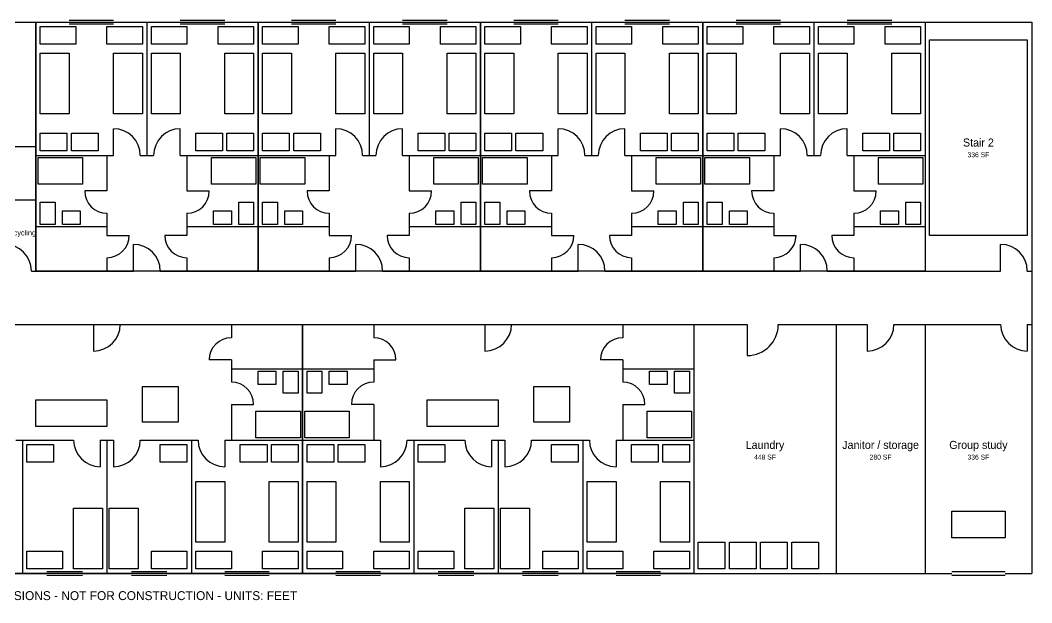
# Model space of a CAD drawing. Extents: x 0 to 252, y -65 to 0.
# Drawn here: x 138.2 to 252, y -65.3 to 0.2 of the extents above; entities that cross this region are included whole.
import ezdxf
from ezdxf.enums import TextEntityAlignment as Align

# ---------------------------------------------------------------- set-up
doc = ezdxf.new("R2010")
doc.units = 0
for name, color, linetype in [('DOORS', 1, 'CONTINUOUS'), ('FIXTURES', 4, 'CONTINUOUS'), ('FURNITURE', 8, 'CONTINUOUS'), ('MODULES', 6, 'CONTINUOUS'), ('TEXT', 7, 'CONTINUOUS'), ('WALLS', 7, 'CONTINUOUS'), ('WALLS-EXT', 7, 'CONTINUOUS'), ('WINDOWS', 5, 'CONTINUOUS')]:
    doc.layers.add(name, color=color, linetype=linetype)

msp = doc.modelspace()

# ---------------------------------------------------------------- linework, layer by layer
at = {"layer": 'DOORS'}
for p, q in [((148.75, -15), (148.75, -12)), ((156.25, -15), (156.25, -12)), ((173.75, -15), (173.75, -12)), ((181.25, -15), (181.25, -12)), ((198.75, -15), (198.75, -12)), ((206.25, -15), (206.25, -12)), ((223.75, -15), (223.75, -12)), ((231.25, -15), (231.25, -12)), ((148, -19), (145.5, -19)), ((157, -19), (159.5, -19)), ((173, -19), (170.5, -19)), ((182, -19), (184.5, -19)), ((198, -19), (195.5, -19)), ((207, -19), (209.5, -19)), ((223, -19), (220.5, -19)), ((232, -19), (234.5, -19)), ((148, -24), (150.5, -24)), ((151, -28), (151, -25)), ((157, -24), (154.5, -24)), ((173, -24), (175.5, -24)), ((176, -28), (176, -25)), ((182, -24), (179.5, -24)), ((198, -24), (200.5, -24)), ((201, -28), (201, -25)), ((207, -24), (204.5, -24)), ((223, -24), (225.5, -24)), ((226, -28), (226, -25)), ((232, -24), (229.5, -24)), ((248.5, -28), (248.5, -25)), ((146.5, -34), (146.5, -37)), ((190.5, -34), (190.5, -37)), ((220, -34), (220, -37.5)), ((233.5, -34), (233.5, -37)), ((251.5, -34), (251.5, -37)), ((162, -38), (159.5, -38)), ((178, -38), (180.5, -38)), ((206, -38), (203.5, -38)), ((162, -43), (164.5, -43)), ((178, -43), (175.5, -43)), ((206, -43), (208.5, -43)), ((147.25, -47), (147.25, -50)), ((148.75, -47), (148.75, -50)), ((161.25, -47), (161.25, -50)), ((178.75, -47), (178.75, -50)), ((191.25, -47), (191.25, -50)), ((192.75, -47), (192.75, -50)), ((205.25, -47), (205.25, -50))]:
    msp.add_line(p, q, dxfattribs=at)
for centre, radius, start, end in [((148.75, -15), 3, 0, 90), ((156.25, -15), 3, 90, 180), ((173.75, -15), 3, 0, 90), ((181.25, -15), 3, 90, 180), ((198.75, -15), 3, 0, 90), ((206.25, -15), 3, 90, 180), ((223.75, -15), 3, 0, 90), ((231.25, -15), 3, 90, 180), ((148, -19), 2.5, 180, 270), ((157, -19), 2.5, 270, 0), ((173, -19), 2.5, 180, 270), ((182, -19), 2.5, 270, 0), ((198, -19), 2.5, 180, 270), ((207, -19), 2.5, 270, 0), ((223, -19), 2.5, 180, 270), ((232, -19), 2.5, 270, 0), ((136.5, -28), 3, 0, 90), ((148, -24), 2.5, 270, 0), ((151, -28), 3, 0, 90), ((157, -24), 2.5, 180, 270), ((173, -24), 2.5, 270, 0), ((176, -28), 3, 0, 90), ((182, -24), 2.5, 180, 270), ((198, -24), 2.5, 270, 0), ((201, -28), 3, 0, 90), ((207, -24), 2.5, 180, 270), ((223, -24), 2.5, 270, 0), ((226, -28), 3, 0, 90), ((232, -24), 2.5, 180, 270), ((248.5, -28), 3, 0, 90), ((146.5, -34), 3, 270, 0), ((190.5, -34), 3, 270, 0), ((220, -34), 3.5, 270, 0), ((233.5, -34), 3, 270, 0), ((251.5, -34), 3, 180, 270), ((162, -38), 2.5, 90, 180), ((178, -38), 2.5, 0, 90), ((206, -38), 2.5, 90, 180), ((162, -43), 2.5, 0, 90), ((178, -43), 2.5, 90, 180), ((206, -43), 2.5, 0, 90), ((147.25, -47), 3, 180, 270), ((148.75, -47), 3, 270, 0), ((161.25, -47), 3, 180, 270), ((178.75, -47), 3, 270, 0), ((191.25, -47), 3, 180, 270), ((192.75, -47), 3, 270, 0), ((205.25, -47), 3, 180, 270)]:
    msp.add_arc(centre, radius, start, end, dxfattribs=at)
at = {"layer": 'FIXTURES'}
for p, q in [((240.5, -2), (251.5, -2)), ((240.5, -24), (240.5, -2)), ((251.5, -2), (251.5, -24)), ((140.25, -15.25), (145.25, -15.25)), ((140.25, -18.25), (140.25, -15.25)), ((145.25, -15.25), (145.25, -18.25)), ((159.75, -15.25), (164.75, -15.25)), ((159.75, -18.25), (159.75, -15.25)), ((164.75, -15.25), (164.75, -18.25)), ((165.25, -15.25), (170.25, -15.25)), ((165.25, -18.25), (165.25, -15.25)), ((170.25, -15.25), (170.25, -18.25)), ((184.75, -15.25), (189.75, -15.25)), ((184.75, -18.25), (184.75, -15.25)), ((189.75, -15.25), (189.75, -18.25)), ((190.25, -15.25), (195.25, -15.25)), ((190.25, -18.25), (190.25, -15.25)), ((195.25, -15.25), (195.25, -18.25)), ((209.75, -15.25), (214.75, -15.25)), ((209.75, -18.25), (209.75, -15.25)), ((214.75, -15.25), (214.75, -18.25)), ((215.25, -15.25), (220.25, -15.25)), ((215.25, -18.25), (215.25, -15.25)), ((220.25, -15.25), (220.25, -18.25)), ((234.75, -15.25), (239.75, -15.25)), ((234.75, -18.25), (234.75, -15.25)), ((239.75, -15.25), (239.75, -18.25)), ((145.25, -18.25), (140.25, -18.25)), ((164.75, -18.25), (159.75, -18.25)), ((170.25, -18.25), (165.25, -18.25)), ((189.75, -18.25), (184.75, -18.25)), ((195.25, -18.25), (190.25, -18.25)), ((214.75, -18.25), (209.75, -18.25)), ((220.25, -18.25), (215.25, -18.25)), ((239.75, -18.25), (234.75, -18.25)), ((140.5, -20.25), (142.17, -20.25)), ((140.5, -22.75), (140.5, -20.25)), ((142.17, -20.25), (142.17, -22.75)), ((162.83, -20.25), (164.5, -20.25)), ((162.83, -22.75), (162.83, -20.25)), ((164.5, -20.25), (164.5, -22.75)), ((165.5, -20.25), (167.17, -20.25)), ((165.5, -22.75), (165.5, -20.25)), ((167.17, -20.25), (167.17, -22.75)), ((187.83, -20.25), (189.5, -20.25)), ((187.83, -22.75), (187.83, -20.25)), ((189.5, -20.25), (189.5, -22.75)), ((190.5, -20.25), (192.17, -20.25)), ((190.5, -22.75), (190.5, -20.25)), ((192.17, -20.25), (192.17, -22.75)), ((212.83, -20.25), (214.5, -20.25)), ((212.83, -22.75), (212.83, -20.25)), ((214.5, -20.25), (214.5, -22.75)), ((215.5, -20.25), (217.17, -20.25)), ((215.5, -22.75), (215.5, -20.25)), ((217.17, -20.25), (217.17, -22.75)), ((237.83, -20.25), (239.5, -20.25)), ((237.83, -22.75), (237.83, -20.25)), ((239.5, -20.25), (239.5, -22.75)), ((143, -21.25), (145, -21.25)), ((143, -22.75), (143, -21.25)), ((145, -21.25), (145, -22.75)), ((160, -21.25), (162, -21.25)), ((160, -22.75), (160, -21.25)), ((162, -21.25), (162, -22.75)), ((168, -21.25), (170, -21.25)), ((168, -22.75), (168, -21.25)), ((170, -21.25), (170, -22.75)), ((185, -21.25), (187, -21.25)), ((185, -22.75), (185, -21.25)), ((187, -21.25), (187, -22.75)), ((193, -21.25), (195, -21.25)), ((193, -22.75), (193, -21.25)), ((195, -21.25), (195, -22.75)), ((210, -21.25), (212, -21.25)), ((210, -22.75), (210, -21.25)), ((212, -21.25), (212, -22.75)), ((218, -21.25), (220, -21.25)), ((218, -22.75), (218, -21.25)), ((220, -21.25), (220, -22.75)), ((235, -21.25), (237, -21.25)), ((235, -22.75), (235, -21.25)), ((237, -21.25), (237, -22.75)), ((142.17, -22.75), (140.5, -22.75)), ((145, -22.75), (143, -22.75)), ((162, -22.75), (160, -22.75)), ((164.5, -22.75), (162.83, -22.75)), ((167.17, -22.75), (165.5, -22.75)), ((170, -22.75), (168, -22.75)), ((187, -22.75), (185, -22.75)), ((189.5, -22.75), (187.83, -22.75)), ((192.17, -22.75), (190.5, -22.75)), ((195, -22.75), (193, -22.75)), ((212, -22.75), (210, -22.75)), ((214.5, -22.75), (212.83, -22.75)), ((217.17, -22.75), (215.5, -22.75)), ((220, -22.75), (218, -22.75)), ((237, -22.75), (235, -22.75)), ((239.5, -22.75), (237.83, -22.75)), ((251.5, -24), (240.5, -24)), ((165, -39.25), (167, -39.25)), ((165, -40.75), (165, -39.25)), ((167, -39.25), (167, -40.75)), ((167.83, -39.25), (169.5, -39.25)), ((167.83, -41.75), (167.83, -39.25)), ((169.5, -39.25), (169.5, -41.75)), ((170.5, -39.25), (172.17, -39.25)), ((170.5, -41.75), (170.5, -39.25)), ((172.17, -39.25), (172.17, -41.75)), ((173, -39.25), (175, -39.25)), ((173, -40.75), (173, -39.25)), ((175, -39.25), (175, -40.75)), ((209, -39.25), (211, -39.25)), ((209, -40.75), (209, -39.25)), ((211, -39.25), (211, -40.75)), ((211.83, -39.25), (213.5, -39.25)), ((211.83, -41.75), (211.83, -39.25)), ((213.5, -39.25), (213.5, -41.75)), ((167, -40.75), (165, -40.75)), ((175, -40.75), (173, -40.75)), ((211, -40.75), (209, -40.75)), ((169.5, -41.75), (167.83, -41.75)), ((172.17, -41.75), (170.5, -41.75)), ((213.5, -41.75), (211.83, -41.75)), ((164.75, -43.75), (169.75, -43.75)), ((164.75, -46.75), (164.75, -43.75)), ((169.75, -43.75), (169.75, -46.75)), ((170.25, -43.75), (175.25, -43.75)), ((170.25, -46.75), (170.25, -43.75)), ((175.25, -43.75), (175.25, -46.75)), ((208.75, -43.75), (213.75, -43.75)), ((208.75, -46.75), (208.75, -43.75)), ((213.75, -43.75), (213.75, -46.75)), ((169.75, -46.75), (164.75, -46.75)), ((175.25, -46.75), (170.25, -46.75)), ((213.75, -46.75), (208.75, -46.75)), ((214.5, -58.5), (217.5, -58.5)), ((214.5, -61.5), (214.5, -58.5)), ((217.5, -58.5), (217.5, -61.5)), ((218, -58.5), (221, -58.5)), ((218, -61.5), (218, -58.5)), ((221, -58.5), (221, -61.5)), ((221.5, -58.5), (224.5, -58.5)), ((221.5, -61.5), (221.5, -58.5)), ((224.5, -58.5), (224.5, -61.5)), ((225, -58.5), (228, -58.5)), ((225, -61.5), (225, -58.5)), ((228, -58.5), (228, -61.5)), ((217.5, -61.5), (214.5, -61.5)), ((221, -61.5), (218, -61.5)), ((224.5, -61.5), (221.5, -61.5)), ((228, -61.5), (225, -61.5))]:
    msp.add_line(p, q, dxfattribs=at)
at = {"layer": 'FURNITURE'}
for p, q in [((140.5, -0.5), (144.5, -0.5)), ((140.5, -2.5), (140.5, -0.5)), ((144.5, -0.5), (144.5, -2.5)), ((148, -0.5), (152, -0.5)), ((148, -2.5), (148, -0.5)), ((152, -0.5), (152, -2.5)), ((153, -0.5), (157, -0.5)), ((153, -2.5), (153, -0.5)), ((157, -0.5), (157, -2.5)), ((160.5, -0.5), (164.5, -0.5)), ((160.5, -2.5), (160.5, -0.5)), ((164.5, -0.5), (164.5, -2.5)), ((165.5, -0.5), (169.5, -0.5)), ((165.5, -2.5), (165.5, -0.5)), ((169.5, -0.5), (169.5, -2.5)), ((173, -0.5), (177, -0.5)), ((173, -2.5), (173, -0.5)), ((177, -0.5), (177, -2.5)), ((178, -0.5), (182, -0.5)), ((178, -2.5), (178, -0.5)), ((182, -0.5), (182, -2.5)), ((185.5, -0.5), (189.5, -0.5)), ((185.5, -2.5), (185.5, -0.5)), ((189.5, -0.5), (189.5, -2.5)), ((190.5, -0.5), (194.5, -0.5)), ((190.5, -2.5), (190.5, -0.5)), ((194.5, -0.5), (194.5, -2.5)), ((198, -0.5), (202, -0.5)), ((198, -2.5), (198, -0.5)), ((202, -0.5), (202, -2.5)), ((203, -0.5), (207, -0.5)), ((203, -2.5), (203, -0.5)), ((207, -0.5), (207, -2.5)), ((210.5, -0.5), (214.5, -0.5)), ((210.5, -2.5), (210.5, -0.5)), ((214.5, -0.5), (214.5, -2.5)), ((215.5, -0.5), (219.5, -0.5)), ((215.5, -2.5), (215.5, -0.5)), ((219.5, -0.5), (219.5, -2.5)), ((223, -0.5), (227, -0.5)), ((223, -2.5), (223, -0.5)), ((227, -0.5), (227, -2.5)), ((228, -0.5), (232, -0.5)), ((228, -2.5), (228, -0.5)), ((232, -0.5), (232, -2.5)), ((235.5, -0.5), (239.5, -0.5)), ((235.5, -2.5), (235.5, -0.5)), ((239.5, -0.5), (239.5, -2.5)), ((144.5, -2.5), (140.5, -2.5)), ((152, -2.5), (148, -2.5)), ((157, -2.5), (153, -2.5)), ((164.5, -2.5), (160.5, -2.5)), ((169.5, -2.5), (165.5, -2.5)), ((177, -2.5), (173, -2.5)), ((182, -2.5), (178, -2.5)), ((189.5, -2.5), (185.5, -2.5)), ((194.5, -2.5), (190.5, -2.5)), ((202, -2.5), (198, -2.5)), ((207, -2.5), (203, -2.5)), ((214.5, -2.5), (210.5, -2.5)), ((219.5, -2.5), (215.5, -2.5)), ((227, -2.5), (223, -2.5)), ((232, -2.5), (228, -2.5)), ((239.5, -2.5), (235.5, -2.5)), ((140.5, -3.5), (143.75, -3.5)), ((140.5, -10.33), (140.5, -3.5)), ((143.75, -3.5), (143.75, -10.33)), ((148.75, -3.5), (152, -3.5)), ((148.75, -10.33), (148.75, -3.5)), ((152, -3.5), (152, -10.33)), ((153, -3.5), (156.25, -3.5)), ((153, -10.33), (153, -3.5)), ((156.25, -3.5), (156.25, -10.33)), ((161.25, -3.5), (164.5, -3.5)), ((161.25, -10.33), (161.25, -3.5)), ((164.5, -3.5), (164.5, -10.33)), ((165.5, -3.5), (168.75, -3.5)), ((165.5, -10.33), (165.5, -3.5)), ((168.75, -3.5), (168.75, -10.33)), ((173.75, -3.5), (177, -3.5)), ((173.75, -10.33), (173.75, -3.5)), ((177, -3.5), (177, -10.33)), ((178, -3.5), (181.25, -3.5)), ((178, -10.33), (178, -3.5)), ((181.25, -3.5), (181.25, -10.33)), ((186.25, -3.5), (189.5, -3.5)), ((186.25, -10.33), (186.25, -3.5)), ((189.5, -3.5), (189.5, -10.33)), ((190.5, -3.5), (193.75, -3.5)), ((190.5, -10.33), (190.5, -3.5)), ((193.75, -3.5), (193.75, -10.33)), ((198.75, -3.5), (202, -3.5)), ((198.75, -10.33), (198.75, -3.5)), ((202, -3.5), (202, -10.33)), ((203, -3.5), (206.25, -3.5)), ((203, -10.33), (203, -3.5)), ((206.25, -3.5), (206.25, -10.33)), ((211.25, -3.5), (214.5, -3.5)), ((211.25, -10.33), (211.25, -3.5)), ((214.5, -3.5), (214.5, -10.33)), ((215.5, -3.5), (218.75, -3.5)), ((215.5, -10.33), (215.5, -3.5)), ((218.75, -3.5), (218.75, -10.33)), ((223.75, -3.5), (227, -3.5)), ((223.75, -10.33), (223.75, -3.5)), ((227, -3.5), (227, -10.33)), ((228, -3.5), (231.25, -3.5)), ((228, -10.33), (228, -3.5)), ((231.25, -3.5), (231.25, -10.33)), ((236.25, -3.5), (239.5, -3.5)), ((236.25, -10.33), (236.25, -3.5)), ((239.5, -3.5), (239.5, -10.33)), ((143.75, -10.33), (140.5, -10.33)), ((152, -10.33), (148.75, -10.33)), ((156.25, -10.33), (153, -10.33)), ((164.5, -10.33), (161.25, -10.33)), ((168.75, -10.33), (165.5, -10.33)), ((177, -10.33), (173.75, -10.33)), ((181.25, -10.33), (178, -10.33)), ((189.5, -10.33), (186.25, -10.33)), ((193.75, -10.33), (190.5, -10.33)), ((202, -10.33), (198.75, -10.33)), ((206.25, -10.33), (203, -10.33)), ((214.5, -10.33), (211.25, -10.33)), ((218.75, -10.33), (215.5, -10.33)), ((227, -10.33), (223.75, -10.33)), ((231.25, -10.33), (228, -10.33)), ((239.5, -10.33), (236.25, -10.33)), ((140.5, -12.5), (143.5, -12.5)), ((140.5, -14.5), (140.5, -12.5)), ((143.5, -12.5), (143.5, -14.5)), ((144, -12.5), (147, -12.5)), ((144, -14.5), (144, -12.5)), ((147, -12.5), (147, -14.5)), ((158, -12.5), (161, -12.5)), ((158, -14.5), (158, -12.5)), ((161, -12.5), (161, -14.5)), ((161.5, -12.5), (164.5, -12.5)), ((161.5, -14.5), (161.5, -12.5)), ((164.5, -12.5), (164.5, -14.5)), ((165.5, -12.5), (168.5, -12.5)), ((165.5, -14.5), (165.5, -12.5)), ((168.5, -12.5), (168.5, -14.5)), ((169, -12.5), (172, -12.5)), ((169, -14.5), (169, -12.5)), ((172, -12.5), (172, -14.5)), ((183, -12.5), (186, -12.5)), ((183, -14.5), (183, -12.5)), ((186, -12.5), (186, -14.5)), ((186.5, -12.5), (189.5, -12.5)), ((186.5, -14.5), (186.5, -12.5)), ((189.5, -12.5), (189.5, -14.5)), ((190.5, -12.5), (193.5, -12.5)), ((190.5, -14.5), (190.5, -12.5)), ((193.5, -12.5), (193.5, -14.5)), ((194, -12.5), (197, -12.5)), ((194, -14.5), (194, -12.5)), ((197, -12.5), (197, -14.5)), ((208, -12.5), (211, -12.5)), ((208, -14.5), (208, -12.5)), ((211, -12.5), (211, -14.5)), ((211.5, -12.5), (214.5, -12.5)), ((211.5, -14.5), (211.5, -12.5)), ((214.5, -12.5), (214.5, -14.5)), ((215.5, -12.5), (218.5, -12.5)), ((215.5, -14.5), (215.5, -12.5)), ((218.5, -12.5), (218.5, -14.5)), ((219, -12.5), (222, -12.5)), ((219, -14.5), (219, -12.5)), ((222, -12.5), (222, -14.5)), ((233, -12.5), (236, -12.5)), ((233, -14.5), (233, -12.5)), ((236, -12.5), (236, -14.5)), ((236.5, -12.5), (239.5, -12.5)), ((236.5, -14.5), (236.5, -12.5)), ((239.5, -12.5), (239.5, -14.5)), ((143.5, -14.5), (140.5, -14.5)), ((147, -14.5), (144, -14.5)), ((161, -14.5), (158, -14.5)), ((164.5, -14.5), (161.5, -14.5)), ((168.5, -14.5), (165.5, -14.5)), ((172, -14.5), (169, -14.5)), ((186, -14.5), (183, -14.5)), ((189.5, -14.5), (186.5, -14.5)), ((193.5, -14.5), (190.5, -14.5)), ((197, -14.5), (194, -14.5)), ((211, -14.5), (208, -14.5)), ((214.5, -14.5), (211.5, -14.5)), ((218.5, -14.5), (215.5, -14.5)), ((222, -14.5), (219, -14.5)), ((236, -14.5), (233, -14.5)), ((239.5, -14.5), (236.5, -14.5)), ((152, -41), (156, -41)), ((152, -45), (152, -41)), ((156, -41), (156, -45)), ((196, -41), (200, -41)), ((196, -45), (196, -41)), ((200, -41), (200, -45)), ((140, -42.5), (148, -42.5)), ((140, -45.5), (140, -42.5)), ((148, -42.5), (148, -45.5)), ((184, -42.5), (192, -42.5)), ((184, -45.5), (184, -42.5)), ((192, -42.5), (192, -45.5)), ((148, -45.5), (140, -45.5)), ((156, -45), (152, -45)), ((192, -45.5), (184, -45.5)), ((200, -45), (196, -45)), ((139, -47.5), (142, -47.5)), ((139, -49.5), (139, -47.5)), ((142, -47.5), (142, -49.5)), ((154, -47.5), (157, -47.5)), ((154, -49.5), (154, -47.5)), ((157, -47.5), (157, -49.5)), ((163, -47.5), (166, -47.5)), ((163, -49.5), (163, -47.5)), ((166, -47.5), (166, -49.5)), ((166.5, -47.5), (169.5, -47.5)), ((166.5, -49.5), (166.5, -47.5)), ((169.5, -47.5), (169.5, -49.5)), ((170.5, -47.5), (173.5, -47.5)), ((170.5, -49.5), (170.5, -47.5)), ((173.5, -47.5), (173.5, -49.5)), ((174, -47.5), (177, -47.5)), ((174, -49.5), (174, -47.5)), ((177, -47.5), (177, -49.5)), ((183, -47.5), (186, -47.5)), ((183, -49.5), (183, -47.5)), ((186, -47.5), (186, -49.5)), ((198, -47.5), (201, -47.5)), ((198, -49.5), (198, -47.5)), ((201, -47.5), (201, -49.5)), ((207, -47.5), (210, -47.5)), ((207, -49.5), (207, -47.5)), ((210, -47.5), (210, -49.5)), ((210.5, -47.5), (213.5, -47.5)), ((210.5, -49.5), (210.5, -47.5)), ((213.5, -47.5), (213.5, -49.5)), ((142, -49.5), (139, -49.5)), ((157, -49.5), (154, -49.5)), ((166, -49.5), (163, -49.5)), ((169.5, -49.5), (166.5, -49.5)), ((173.5, -49.5), (170.5, -49.5)), ((177, -49.5), (174, -49.5)), ((186, -49.5), (183, -49.5)), ((201, -49.5), (198, -49.5)), ((210, -49.5), (207, -49.5)), ((213.5, -49.5), (210.5, -49.5)), ((158, -51.67), (161.25, -51.67)), ((158, -58.5), (158, -51.67)), ((161.25, -51.67), (161.25, -58.5)), ((166.25, -51.67), (169.5, -51.67)), ((166.25, -58.5), (166.25, -51.67)), ((169.5, -51.67), (169.5, -58.5)), ((170.5, -51.67), (173.75, -51.67)), ((170.5, -58.5), (170.5, -51.67)), ((173.75, -51.67), (173.75, -58.5)), ((178.75, -51.67), (182, -51.67)), ((178.75, -58.5), (178.75, -51.67)), ((182, -51.67), (182, -58.5)), ((202, -51.67), (205.25, -51.67)), ((202, -58.5), (202, -51.67)), ((205.25, -51.67), (205.25, -58.5)), ((210.25, -51.67), (213.5, -51.67)), ((210.25, -58.5), (210.25, -51.67)), ((213.5, -51.67), (213.5, -58.5)), ((144.25, -54.67), (147.5, -54.67)), ((144.25, -61.5), (144.25, -54.67)), ((147.5, -54.67), (147.5, -61.5)), ((148.25, -54.67), (151.5, -54.67)), ((148.25, -61.5), (148.25, -54.67)), ((151.5, -54.67), (151.5, -61.5)), ((188.25, -54.67), (191.5, -54.67)), ((188.25, -61.5), (188.25, -54.67)), ((191.5, -54.67), (191.5, -61.5)), ((192.25, -54.67), (195.5, -54.67)), ((192.25, -61.5), (192.25, -54.67)), ((195.5, -54.67), (195.5, -61.5)), ((243, -55), (249, -55)), ((243, -58), (243, -55)), ((249, -55), (249, -58)), ((249, -58), (243, -58)), ((161.25, -58.5), (158, -58.5)), ((169.5, -58.5), (166.25, -58.5)), ((173.75, -58.5), (170.5, -58.5)), ((182, -58.5), (178.75, -58.5)), ((205.25, -58.5), (202, -58.5)), ((213.5, -58.5), (210.25, -58.5)), ((139, -59.5), (143, -59.5)), ((139, -61.5), (139, -59.5)), ((143, -59.5), (143, -61.5)), ((153, -59.5), (157, -59.5)), ((153, -61.5), (153, -59.5)), ((157, -59.5), (157, -61.5)), ((158, -59.5), (162, -59.5)), ((158, -61.5), (158, -59.5)), ((162, -59.5), (162, -61.5)), ((165.5, -59.5), (169.5, -59.5)), ((165.5, -61.5), (165.5, -59.5)), ((169.5, -59.5), (169.5, -61.5)), ((170.5, -59.5), (174.5, -59.5)), ((170.5, -61.5), (170.5, -59.5)), ((174.5, -59.5), (174.5, -61.5)), ((178, -59.5), (182, -59.5)), ((178, -61.5), (178, -59.5)), ((182, -59.5), (182, -61.5)), ((183, -59.5), (187, -59.5)), ((183, -61.5), (183, -59.5)), ((187, -59.5), (187, -61.5)), ((197, -59.5), (201, -59.5)), ((197, -61.5), (197, -59.5)), ((201, -59.5), (201, -61.5)), ((202, -59.5), (206, -59.5)), ((202, -61.5), (202, -59.5)), ((206, -59.5), (206, -61.5)), ((209.5, -59.5), (213.5, -59.5)), ((209.5, -61.5), (209.5, -59.5)), ((213.5, -59.5), (213.5, -61.5)), ((143, -61.5), (139, -61.5)), ((147.5, -61.5), (144.25, -61.5)), ((151.5, -61.5), (148.25, -61.5)), ((157, -61.5), (153, -61.5)), ((162, -61.5), (158, -61.5)), ((169.5, -61.5), (165.5, -61.5)), ((174.5, -61.5), (170.5, -61.5)), ((182, -61.5), (178, -61.5)), ((187, -61.5), (183, -61.5)), ((191.5, -61.5), (188.25, -61.5)), ((195.5, -61.5), (192.25, -61.5)), ((201, -61.5), (197, -61.5)), ((206, -61.5), (202, -61.5)), ((213.5, -61.5), (209.5, -61.5))]:
    msp.add_line(p, q, dxfattribs=at)
at = {"layer": 'MODULES'}
for p, q in [((140, 0), (165, 0)), ((140, -28), (140, 0)), ((165, 0), (165, -28)), ((165, 0), (190, 0)), ((165, -28), (165, 0)), ((190, 0), (190, -28)), ((190, 0), (215, 0)), ((190, -28), (190, 0)), ((215, 0), (215, -28)), ((215, 0), (240, 0)), ((215, -28), (215, 0)), ((240, 0), (240, -28)), ((165, -28), (140, -28)), ((190, -28), (165, -28)), ((215, -28), (190, -28)), ((240, -28), (215, -28)), ((126, -34), (170, -34)), ((170, -34), (170, -62)), ((170, -34), (214, -34)), ((170, -62), (170, -34)), ((214, -34), (214, -62)), ((170, -62), (126, -62)), ((214, -62), (170, -62))]:
    msp.add_line(p, q, dxfattribs=at)
at = {"layer": 'WALLS'}
for p, q in [((140, 0), (140, -14)), ((140, 0), (140, -15)), ((152.5, 0), (152.5, -15)), ((165, 0), (165, -15)), ((177.5, 0), (177.5, -15)), ((190, 0), (190, -15)), ((202.5, 0), (202.5, -15)), ((215, 0), (215, -15)), ((227.5, 0), (227.5, -15)), ((240, 0), (240, -28)), ((240, 0), (240, -15)), ((130, -14), (140, -14)), ((140, -14), (140, -20)), ((140, -15), (148.75, -15)), ((140, -15), (148, -15)), ((140, -15), (140, -23)), ((148, -15), (148, -19)), ((148, -15), (148.75, -15)), ((151.75, -15), (152.5, -15)), ((151.75, -15), (153.25, -15)), ((152.5, -15), (153.25, -15)), ((156.25, -15), (165, -15)), ((156.25, -15), (157, -15)), ((157, -15), (157, -19)), ((157, -15), (165, -15)), ((165, -15), (165, -23)), ((165, -15), (173.75, -15)), ((165, -15), (173, -15)), ((173, -15), (173, -19)), ((173, -15), (173.75, -15)), ((176.75, -15), (177.5, -15)), ((176.75, -15), (178.25, -15)), ((177.5, -15), (178.25, -15)), ((181.25, -15), (190, -15)), ((181.25, -15), (182, -15)), ((182, -15), (182, -19)), ((182, -15), (190, -15)), ((190, -15), (190, -23)), ((190, -15), (198.75, -15)), ((190, -15), (198, -15)), ((198, -15), (198, -19)), ((198, -15), (198.75, -15)), ((201.75, -15), (202.5, -15)), ((201.75, -15), (203.25, -15)), ((202.5, -15), (203.25, -15)), ((206.25, -15), (215, -15)), ((206.25, -15), (207, -15)), ((207, -15), (207, -19)), ((207, -15), (215, -15)), ((215, -15), (215, -23)), ((215, -15), (223.75, -15)), ((215, -15), (223, -15)), ((223, -15), (223, -19)), ((223, -15), (223.75, -15)), ((226.75, -15), (227.5, -15)), ((226.75, -15), (228.25, -15)), ((227.5, -15), (228.25, -15)), ((231.25, -15), (240, -15)), ((231.25, -15), (232, -15)), ((232, -15), (232, -19)), ((232, -15), (240, -15)), ((240, -15), (240, -23)), ((133.5, -20), (140, -20)), ((134, -20), (140, -20)), ((140, -20), (140, -28)), ((148, -21.5), (148, -23)), ((148, -21.5), (148, -24)), ((157, -21.5), (157, -24)), ((157, -21.5), (157, -23)), ((173, -21.5), (173, -23)), ((173, -21.5), (173, -24)), ((182, -21.5), (182, -24)), ((182, -21.5), (182, -23)), ((198, -21.5), (198, -23)), ((198, -21.5), (198, -24)), ((207, -21.5), (207, -24)), ((207, -21.5), (207, -23)), ((223, -21.5), (223, -23)), ((223, -21.5), (223, -24)), ((232, -21.5), (232, -24)), ((232, -21.5), (232, -23)), ((140, -23), (148, -23)), ((140, -23), (140, -28)), ((148, -23), (148, -24)), ((157, -23), (165, -23)), ((157, -23), (157, -24)), ((165, -23), (165, -28)), ((165, -23), (173, -23)), ((173, -23), (173, -24)), ((182, -23), (190, -23)), ((182, -23), (182, -24)), ((190, -23), (190, -28)), ((190, -23), (198, -23)), ((198, -23), (198, -24)), ((207, -23), (215, -23)), ((207, -23), (207, -24)), ((215, -23), (215, -28)), ((215, -23), (223, -23)), ((223, -23), (223, -24)), ((232, -23), (240, -23)), ((232, -23), (232, -24)), ((240, -23), (240, -28)), ((148, -26.5), (148, -28)), ((157, -26.5), (157, -28)), ((173, -26.5), (173, -28)), ((182, -26.5), (182, -28)), ((198, -26.5), (198, -28)), ((207, -26.5), (207, -28)), ((223, -26.5), (223, -28)), ((232, -26.5), (232, -28)), ((139.5, -28), (140, -28)), ((139.5, -28), (151, -28)), ((140, -28), (148, -28)), ((148, -28), (151, -28)), ((154, -28), (176, -28)), ((154, -28), (157, -28)), ((157, -28), (165, -28)), ((165, -28), (173, -28)), ((173, -28), (176, -28)), ((179, -28), (201, -28)), ((179, -28), (182, -28)), ((182, -28), (190, -28)), ((190, -28), (198, -28)), ((198, -28), (201, -28)), ((204, -28), (226, -28)), ((204, -28), (207, -28)), ((207, -28), (215, -28)), ((215, -28), (223, -28)), ((223, -28), (226, -28)), ((229, -28), (248.5, -28)), ((229, -28), (232, -28)), ((232, -28), (240, -28)), ((240, -28), (248.5, -28)), ((251.5, -28), (252, -28)), ((105.5, -34), (146.5, -34)), ((134, -34), (146.5, -34)), ((149.5, -34), (190.5, -34)), ((149.5, -34), (162, -34)), ((162, -34), (162, -35.5)), ((162, -34), (170, -34)), ((170, -34), (170, -39)), ((170, -34), (178, -34)), ((178, -34), (178, -35.5)), ((178, -34), (190.5, -34)), ((193.5, -34), (220, -34)), ((193.5, -34), (206, -34)), ((206, -34), (206, -35.5)), ((206, -34), (214, -34)), ((214, -34), (220, -34)), ((214, -34), (214, -62)), ((214, -34), (214, -39)), ((223.5, -34), (233.5, -34)), ((223.5, -34), (230, -34)), ((230, -34), (230, -62)), ((230, -34), (233.5, -34)), ((236.5, -34), (248.5, -34)), ((236.5, -34), (240, -34)), ((240, -34), (240, -62)), ((240, -34), (248.5, -34)), ((251.5, -34), (252, -34)), ((162, -38), (162, -40.5)), ((162, -38), (162, -39)), ((178, -38), (178, -39)), ((178, -38), (178, -40.5)), ((206, -38), (206, -40.5)), ((206, -38), (206, -39)), ((162, -39), (170, -39)), ((162, -39), (162, -40.5)), ((170, -39), (170, -47)), ((170, -39), (178, -39)), ((178, -39), (178, -40.5)), ((206, -39), (214, -39)), ((206, -39), (206, -40.5)), ((214, -39), (214, -47)), ((162, -43), (162, -47)), ((178, -43), (178, -47)), ((206, -43), (206, -47)), ((137.75, -47), (138.5, -47)), ((137.75, -47), (144.25, -47)), ((138.5, -47), (138.5, -62)), ((138.5, -47), (144.25, -47)), ((147.25, -47), (148, -47)), ((147.25, -47), (148.75, -47)), ((148, -47), (148, -62)), ((148, -47), (148.75, -47)), ((151.75, -47), (157.5, -47)), ((151.75, -47), (158.25, -47)), ((157.5, -47), (157.5, -62)), ((157.5, -47), (158.25, -47)), ((161.25, -47), (170, -47)), ((161.25, -47), (162, -47)), ((162, -47), (170, -47)), ((170, -47), (170, -62)), ((170, -47), (178.75, -47)), ((170, -47), (178, -47)), ((178, -47), (178.75, -47)), ((181.75, -47), (182.5, -47)), ((181.75, -47), (188.25, -47)), ((182.5, -47), (182.5, -62)), ((182.5, -47), (188.25, -47)), ((191.25, -47), (192, -47)), ((191.25, -47), (192.75, -47)), ((192, -47), (192, -62)), ((192, -47), (192.75, -47)), ((195.75, -47), (201.5, -47)), ((195.75, -47), (202.25, -47)), ((201.5, -47), (201.5, -62)), ((201.5, -47), (202.25, -47)), ((205.25, -47), (214, -47)), ((205.25, -47), (206, -47)), ((206, -47), (214, -47)), ((214, -47), (214, -62))]:
    msp.add_line(p, q, dxfattribs=at)
at = {"layer": 'WALLS-EXT'}
for p, q in [((136, 0), (140, 0)), ((140, 0), (143.75, 0)), ((148.75, 0), (152.5, 0)), ((152.5, 0), (156.25, 0)), ((161.25, 0), (165, 0)), ((165, 0), (168.75, 0)), ((173.75, 0), (177.5, 0)), ((177.5, 0), (181.25, 0)), ((186.25, 0), (190, 0)), ((190, 0), (193.75, 0)), ((198.75, 0), (202.5, 0)), ((202.5, 0), (206.25, 0)), ((211.25, 0), (215, 0)), ((215, 0), (218.75, 0)), ((223.75, 0), (227.5, 0)), ((227.5, 0), (231.25, 0)), ((236.25, 0), (240, 0)), ((240, 0), (252, 0)), ((252, 0), (252, -28)), ((252, -28), (252, -34)), ((252, -34), (252, -62)), ((134.75, -62), (138.5, -62)), ((138.5, -62), (141.25, -62)), ((145.25, -62), (148, -62)), ((148, -62), (150.75, -62)), ((154.75, -62), (157.5, -62)), ((157.5, -62), (161.25, -62)), ((166.25, -62), (170, -62)), ((170, -62), (173.75, -62)), ((178.75, -62), (182.5, -62)), ((182.5, -62), (185.25, -62)), ((189.25, -62), (192, -62)), ((192, -62), (194.75, -62)), ((198.75, -62), (201.5, -62)), ((201.5, -62), (205.25, -62)), ((210.25, -62), (214, -62)), ((214, -62), (230, -62)), ((230, -62), (240, -62)), ((240, -62), (243, -62)), ((249, -62), (252, -62))]:
    msp.add_line(p, q, dxfattribs=at)
at = {"layer": 'WINDOWS'}
for p, q in [((143.75, 0.2), (148.75, 0.2)), ((156.25, 0.2), (161.25, 0.2)), ((168.75, 0.2), (173.75, 0.2)), ((181.25, 0.2), (186.25, 0.2)), ((193.75, 0.2), (198.75, 0.2)), ((206.25, 0.2), (211.25, 0.2)), ((218.75, 0.2), (223.75, 0.2)), ((231.25, 0.2), (236.25, 0.2)), ((143.75, -0.2), (148.75, -0.2)), ((156.25, -0.2), (161.25, -0.2)), ((168.75, -0.2), (173.75, -0.2)), ((181.25, -0.2), (186.25, -0.2)), ((193.75, -0.2), (198.75, -0.2)), ((206.25, -0.2), (211.25, -0.2)), ((218.75, -0.2), (223.75, -0.2)), ((231.25, -0.2), (236.25, -0.2)), ((141.25, -61.8), (145.25, -61.8)), ((141.25, -62.2), (145.25, -62.2)), ((150.75, -61.8), (154.75, -61.8)), ((150.75, -62.2), (154.75, -62.2)), ((161.25, -61.8), (166.25, -61.8)), ((161.25, -62.2), (166.25, -62.2)), ((173.75, -61.8), (178.75, -61.8)), ((173.75, -62.2), (178.75, -62.2)), ((185.25, -61.8), (189.25, -61.8)), ((185.25, -62.2), (189.25, -62.2)), ((194.75, -61.8), (198.75, -61.8)), ((194.75, -62.2), (198.75, -62.2)), ((205.25, -61.8), (210.25, -61.8)), ((205.25, -62.2), (210.25, -62.2)), ((243, -61.8), (249, -61.8)), ((243, -62.2), (249, -62.2))]:
    msp.add_line(p, q, dxfattribs=at)

# ---------------------------------------------------------------- texts
at = {"layer": 'TEXT'}
for s, height, p in [('Stair 2', 0.9, (246, -14)), ('336 SF', 0.55, (246, -15.2)), ('Trash / recycling', 0.6, (137, -24)), ('Laundry', 0.9, (222, -48)), ('Janitor / storage', 0.9, (235, -48)), ('Group study', 0.9, (246, -48)), ('448 SF', 0.55, (222, -49.2)), ('280 SF', 0.55, (235, -49.2)), ('336 SF', 0.55, (246, -49.2)), ('Trinity Peaks - Typical residential floor, test fit A - SCHEMATIC v1 - EXPLORATORY DIMENSIONS - NOT FOR CONSTRUCTION - UNITS: FEET', 1, (126, -65))]:
    msp.add_text(s, height=height, dxfattribs=at).set_placement(p, align=Align.CENTER)

doc.saveas('drawing.dxf')
